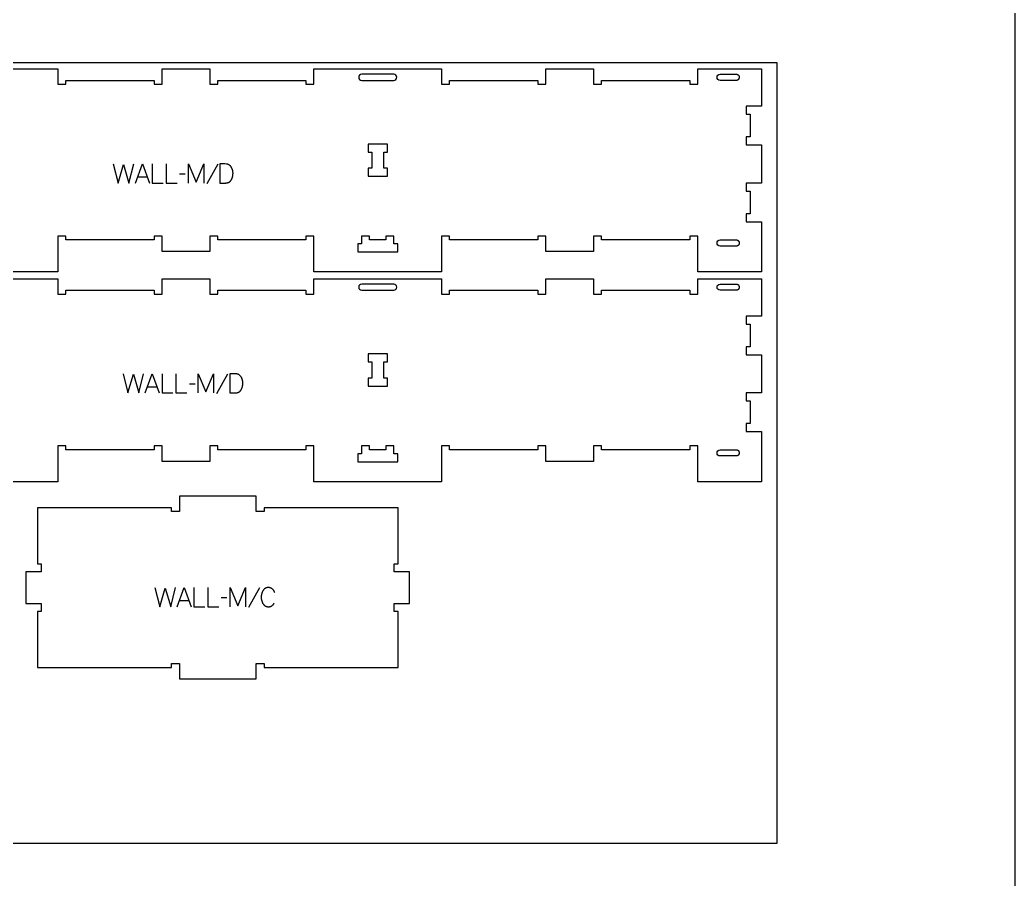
# Model space of a CAD drawing. Extents: x -37379 to -34195, y -10461 to -4867.
# Drawn here: x -35751 to -34195, y -8167 to -6824 of the extents above; entities that cross this region are included whole.
import ezdxf

# ---------------------------------------------------------------- set-up
doc = ezdxf.new("R2010")
doc.units = 0
for name, color, linetype in [('0_SHEET_SPRUCEPLY_2440X122', 1, 'CONTINUOUS'), ('1_ANYTOOL_1MMDEEP_LABELS_S', 2, 'CONTINUOUS'), ('3_ANYTOOL_CUTTHROUGH_INSID', 4, 'CONTINUOUS'), ('4_ANYTOOL_CUTTHROUGH_OUTSI', 5, 'CONTINUOUS'), ('DONOTCUT', 18, 'CONTINUOUS')]:
    doc.layers.add(name, color=color, linetype=linetype)

msp = doc.modelspace()

# ---------------------------------------------------------------- linework, layer by layer
at = {"layer": '0_SHEET_SPRUCEPLY_2440X122'}
msp.add_lwpolyline([(-37007, -6891.2), (-37007, -8111.2), (-34567, -8111.2), (-34567, -6891.2)], close=True, dxfattribs=at)
at = {"layer": '1_ANYTOOL_1MMDEEP_LABELS_S'}
for points in [[(-35604.8, -7049.2), (-35597.1, -7079.2), (-35588.7, -7050.1), (-35580.2, -7079.2), (-35572.7, -7049.2)], [(-35570.1, -7079.2), (-35559.2, -7049.2), (-35548.2, -7079.2)], [(-35543.9, -7049.2), (-35543.9, -7079.2), (-35526.8, -7079.2)], [(-35522.1, -7049.2), (-35522.1, -7079.2), (-35505, -7079.2)], [(-35487.2, -7079.2), (-35487.2, -7049.2), (-35475.2, -7077.6), (-35463.2, -7049.4), (-35463.2, -7079.2)], [(-35441.3, -7049.7), (-35458.5, -7080.5)], [(-35566.7, -7069.7), (-35551.7, -7069.7)], [(-35492.3, -7065.4), (-35501.1, -7065.4)], [(-35589.4, -7377.2), (-35581.7, -7407.2), (-35573.3, -7378.1), (-35564.8, -7407.2), (-35557.3, -7377.2)], [(-35554.7, -7407.2), (-35543.8, -7377.2), (-35532.8, -7407.2)], [(-35528.5, -7377.2), (-35528.5, -7407.2), (-35511.4, -7407.2)], [(-35506.7, -7377.2), (-35506.7, -7407.2), (-35489.6, -7407.2)], [(-35471.8, -7407.2), (-35471.8, -7377.2), (-35459.8, -7405.6), (-35447.8, -7377.4), (-35447.8, -7407.2)], [(-35425.9, -7377.7), (-35443.1, -7408.5)], [(-35551.3, -7397.7), (-35536.3, -7397.7)], [(-35476.9, -7393.4), (-35485.7, -7393.4)], [(-35539.6, -7711.5), (-35531.8, -7741.5), (-35523.4, -7712.4), (-35514.9, -7741.5), (-35507.4, -7711.5)], [(-35504.8, -7741.5), (-35494, -7711.5), (-35482.9, -7741.5)], [(-35478.6, -7711.5), (-35478.6, -7741.5), (-35461.5, -7741.5)], [(-35456.8, -7711.5), (-35456.8, -7741.5), (-35439.7, -7741.5)], [(-35421.9, -7741.5), (-35421.9, -7711.5), (-35409.9, -7739.9), (-35397.9, -7711.6), (-35397.9, -7741.5)], [(-35376.1, -7712), (-35393.2, -7742.7)], [(-35352.4, -7719), (-35352.6, -7718.6), (-35352.8, -7718.2), (-35353, -7717.8), (-35353.1, -7717.4), (-35353.3, -7717.1), (-35353.6, -7716.7), (-35353.8, -7716.4), (-35354, -7716), (-35354.2, -7715.7), (-35354.5, -7715.4), (-35354.8, -7715), (-35355, -7714.7), (-35355.3, -7714.4), (-35355.6, -7714.2), (-35355.9, -7713.9), (-35356.2, -7713.6), (-35356.4, -7713.5), (-35356.5, -7713.4), (-35356.7, -7713.2), (-35356.8, -7713.1), (-35357, -7713), (-35357.2, -7712.9), (-35357.3, -7712.8), (-35357.5, -7712.7), (-35357.7, -7712.6), (-35357.9, -7712.5), (-35358, -7712.4), (-35358.2, -7712.3), (-35358.4, -7712.2), (-35358.6, -7712.2), (-35358.8, -7712.1), (-35359, -7712), (-35359.2, -7712), (-35359.4, -7711.9), (-35359.6, -7711.8), (-35359.8, -7711.8), (-35360, -7711.7), (-35360.2, -7711.7), (-35360.4, -7711.7), (-35360.6, -7711.6), (-35360.8, -7711.6), (-35361, -7711.6), (-35361.2, -7711.5), (-35361.4, -7711.5), (-35361.6, -7711.5), (-35361.9, -7711.5), (-35362.1, -7711.5), (-35362.3, -7711.5), (-35362.6, -7711.5), (-35363, -7711.5), (-35363.3, -7711.5), (-35363.6, -7711.6), (-35364, -7711.6), (-35364.3, -7711.7), (-35364.6, -7711.7), (-35364.9, -7711.8), (-35365.2, -7711.9), (-35365.5, -7711.9), (-35365.8, -7712), (-35366.1, -7712.1), (-35366.3, -7712.3), (-35366.5, -7712.3), (-35366.6, -7712.4), (-35366.8, -7712.4), (-35366.9, -7712.5), (-35367, -7712.6), (-35367.2, -7712.7), (-35367.3, -7712.7), (-35367.4, -7712.8), (-35367.5, -7712.9), (-35367.7, -7713), (-35367.8, -7713.1), (-35367.9, -7713.1), (-35368, -7713.2), (-35368.2, -7713.3), (-35368.4, -7713.5), (-35368.6, -7713.7), (-35368.8, -7713.9), (-35369.1, -7714.1), (-35369.3, -7714.4), (-35369.5, -7714.6), (-35369.7, -7714.8), (-35369.9, -7715.1), (-35370.1, -7715.3), (-35370.3, -7715.6), (-35370.5, -7715.9), (-35370.6, -7716.2), (-35371, -7716.8), (-35371.3, -7717.4), (-35371.6, -7718), (-35371.9, -7718.6), (-35372.1, -7719.2), (-35372.3, -7719.8), (-35372.6, -7720.5), (-35372.7, -7721.1), (-35372.9, -7721.8), (-35373.1, -7722.4), (-35373.2, -7723.1), (-35373.3, -7723.7), (-35373.3, -7724.4), (-35373.4, -7725.1), (-35373.4, -7725.8), (-35373.4, -7726.5), (-35373.4, -7727.2), (-35373.4, -7727.9), (-35373.3, -7728.6), (-35373.3, -7729.2), (-35373.2, -7729.9), (-35373, -7730.6), (-35372.9, -7731.2), (-35372.8, -7731.5), (-35372.7, -7731.9), (-35372.6, -7732.2), (-35372.5, -7732.5), (-35372.4, -7732.8), (-35372.3, -7733.1), (-35372.2, -7733.5), (-35372.1, -7733.8), (-35371.8, -7734.4), (-35371.6, -7735), (-35371.3, -7735.6), (-35370.9, -7736.2), (-35370.6, -7736.8), (-35370.4, -7737.1), (-35370.2, -7737.4), (-35370, -7737.6), (-35369.8, -7737.9), (-35369.6, -7738.1), (-35369.4, -7738.4), (-35369.2, -7738.6), (-35369, -7738.8), (-35368.8, -7739.1), (-35368.5, -7739.3), (-35368.3, -7739.5), (-35368.2, -7739.6), (-35368, -7739.7), (-35367.9, -7739.7), (-35367.8, -7739.8), (-35367.7, -7739.9), (-35367.5, -7740), (-35367.4, -7740.1), (-35367.3, -7740.2), (-35367.1, -7740.2), (-35367, -7740.3), (-35366.9, -7740.4), (-35366.7, -7740.5), (-35366.5, -7740.6), (-35366.2, -7740.7), (-35365.9, -7740.8), (-35365.6, -7740.9), (-35365.3, -7741), (-35365, -7741.1), (-35364.7, -7741.2), (-35364.4, -7741.3), (-35364, -7741.3), (-35363.7, -7741.4), (-35363.4, -7741.4), (-35363, -7741.4), (-35362.7, -7741.5), (-35362.3, -7741.5), (-35362, -7741.5), (-35361.6, -7741.5), (-35361.2, -7741.5), (-35361, -7741.4), (-35360.8, -7741.4), (-35360.7, -7741.4), (-35360.5, -7741.4), (-35360.3, -7741.4), (-35360.1, -7741.3), (-35359.9, -7741.3), (-35359.8, -7741.3), (-35359.6, -7741.2), (-35359.4, -7741.2), (-35359.3, -7741.1), (-35359.1, -7741.1), (-35358.9, -7741), (-35358.8, -7741), (-35358.6, -7740.9), (-35358.5, -7740.9), (-35358.3, -7740.8), (-35358.2, -7740.7), (-35358, -7740.6), (-35357.9, -7740.6), (-35357.7, -7740.5), (-35357.6, -7740.4), (-35357.4, -7740.3), (-35357.3, -7740.2), (-35357.1, -7740.1), (-35357, -7740.1), (-35356.9, -7740), (-35356.7, -7739.9), (-35356.5, -7739.7), (-35356.2, -7739.4), (-35356, -7739.2), (-35355.7, -7739), (-35355.5, -7738.7), (-35355.2, -7738.5), (-35355, -7738.3), (-35354.8, -7738), (-35354.5, -7737.7), (-35354.3, -7737.5), (-35354.1, -7737.2), (-35353.9, -7736.9), (-35353.7, -7736.6), (-35353.5, -7736.3), (-35353.3, -7736), (-35353.1, -7735.7)], [(-35427.1, -7727.6), (-35435.8, -7727.7)], [(-35501.4, -7731.9), (-35486.5, -7731.9)]]:
    msp.add_lwpolyline(points, dxfattribs=at)
for points in [[(-35437.9, -7049.2), (-35437.9, -7079.2), (-35429.4, -7079.2), (-35429, -7079.2), (-35428.6, -7079.1), (-35428.2, -7079.1), (-35427.8, -7079.1), (-35427.4, -7079), (-35427, -7079), (-35426.7, -7078.9), (-35426.3, -7078.8), (-35426, -7078.7), (-35425.6, -7078.6), (-35425.3, -7078.5), (-35425, -7078.4), (-35424.7, -7078.3), (-35424.5, -7078.2), (-35424.3, -7078.2), (-35424.2, -7078.1), (-35424, -7078), (-35423.9, -7077.9), (-35423.8, -7077.9), (-35423.6, -7077.8), (-35423.5, -7077.7), (-35423.3, -7077.6), (-35423.2, -7077.5), (-35423.1, -7077.4), (-35422.9, -7077.4), (-35422.8, -7077.3), (-35422.7, -7077.2), (-35422.5, -7077.1), (-35422.4, -7077), (-35422.3, -7076.9), (-35422.2, -7076.8), (-35422, -7076.6), (-35421.9, -7076.5), (-35421.8, -7076.4), (-35421.7, -7076.3), (-35421.6, -7076.2), (-35421.5, -7076.1), (-35421.4, -7075.9), (-35421.3, -7075.8), (-35421.2, -7075.7), (-35421, -7075.6), (-35420.9, -7075.4), (-35420.9, -7075.3), (-35420.8, -7075.2), (-35420.7, -7075), (-35420.5, -7074.7), (-35420.3, -7074.4), (-35420.1, -7074.1), (-35419.8, -7073.5), (-35419.5, -7072.9), (-35419.2, -7072.3), (-35419, -7071.6), (-35418.8, -7071), (-35418.5, -7070.3), (-35418.3, -7069.7), (-35418.2, -7069), (-35418, -7068.4), (-35417.9, -7067.7), (-35417.8, -7067), (-35417.7, -7066.3), (-35417.6, -7065.7), (-35417.6, -7065), (-35417.5, -7064.3), (-35417.5, -7063.6), (-35417.5, -7063), (-35417.6, -7062.4), (-35417.6, -7061.8), (-35417.7, -7061.2), (-35417.8, -7060.6), (-35417.8, -7060.4), (-35417.9, -7060.1), (-35417.9, -7059.8), (-35418, -7059.5), (-35418.1, -7059.2), (-35418.1, -7059), (-35418.2, -7058.7), (-35418.3, -7058.4), (-35418.4, -7058.1), (-35418.5, -7057.9), (-35418.6, -7057.6), (-35418.7, -7057.3), (-35418.8, -7057.1), (-35418.9, -7056.8), (-35419.2, -7056.3), (-35419.4, -7055.8), (-35419.7, -7055.2), (-35420, -7054.7), (-35420.2, -7054.4), (-35420.4, -7054.1), (-35420.6, -7053.8), (-35420.8, -7053.6), (-35421, -7053.3), (-35421.2, -7053), (-35421.4, -7052.8), (-35421.7, -7052.5), (-35421.9, -7052.3), (-35422.1, -7052.1), (-35422.3, -7051.9), (-35422.6, -7051.7), (-35422.8, -7051.5), (-35423, -7051.3), (-35423.3, -7051.1), (-35423.5, -7050.9), (-35423.8, -7050.8), (-35424, -7050.6), (-35424.3, -7050.5), (-35424.5, -7050.4), (-35424.8, -7050.2), (-35425.1, -7050.1), (-35425.3, -7050), (-35425.6, -7049.9), (-35425.9, -7049.9), (-35426.2, -7049.8), (-35426.4, -7049.7), (-35426.7, -7049.7), (-35427, -7049.6), (-35427.3, -7049.6), (-35427.6, -7049.5), (-35427.9, -7049.5), (-35430.3, -7049.4), (-35432.8, -7049.3), (-35435.3, -7049.3)], [(-35422.5, -7377.2), (-35422.5, -7407.2), (-35414, -7407.2), (-35413.6, -7407.2), (-35413.2, -7407.1), (-35412.8, -7407.1), (-35412.4, -7407.1), (-35412, -7407), (-35411.6, -7407), (-35411.3, -7406.9), (-35410.9, -7406.8), (-35410.6, -7406.7), (-35410.2, -7406.6), (-35409.9, -7406.5), (-35409.6, -7406.4), (-35409.3, -7406.3), (-35409.1, -7406.2), (-35408.9, -7406.2), (-35408.8, -7406.1), (-35408.6, -7406), (-35408.5, -7405.9), (-35408.4, -7405.9), (-35408.2, -7405.8), (-35408.1, -7405.7), (-35407.9, -7405.6), (-35407.8, -7405.5), (-35407.7, -7405.4), (-35407.5, -7405.4), (-35407.4, -7405.3), (-35407.3, -7405.2), (-35407.1, -7405.1), (-35407, -7405), (-35406.9, -7404.9), (-35406.8, -7404.8), (-35406.6, -7404.6), (-35406.5, -7404.5), (-35406.4, -7404.4), (-35406.3, -7404.3), (-35406.2, -7404.2), (-35406.1, -7404.1), (-35406, -7403.9), (-35405.9, -7403.8), (-35405.7, -7403.7), (-35405.6, -7403.6), (-35405.5, -7403.4), (-35405.4, -7403.3), (-35405.3, -7403.2), (-35405.3, -7403), (-35405.1, -7402.7), (-35404.9, -7402.4), (-35404.7, -7402.1), (-35404.4, -7401.5), (-35404.1, -7400.9), (-35403.8, -7400.3), (-35403.6, -7399.6), (-35403.4, -7399), (-35403.1, -7398.3), (-35402.9, -7397.7), (-35402.8, -7397), (-35402.6, -7396.4), (-35402.5, -7395.7), (-35402.4, -7395), (-35402.3, -7394.3), (-35402.2, -7393.7), (-35402.2, -7393), (-35402.1, -7392.3), (-35402.1, -7391.6), (-35402.1, -7391), (-35402.2, -7390.4), (-35402.2, -7389.8), (-35402.3, -7389.2), (-35402.4, -7388.6), (-35402.4, -7388.4), (-35402.5, -7388.1), (-35402.5, -7387.8), (-35402.6, -7387.5), (-35402.7, -7387.2), (-35402.7, -7387), (-35402.8, -7386.7), (-35402.9, -7386.4), (-35403, -7386.1), (-35403.1, -7385.9), (-35403.2, -7385.6), (-35403.3, -7385.3), (-35403.4, -7385.1), (-35403.5, -7384.8), (-35403.8, -7384.3), (-35404, -7383.8), (-35404.3, -7383.2), (-35404.6, -7382.7), (-35404.8, -7382.4), (-35405, -7382.1), (-35405.2, -7381.8), (-35405.4, -7381.6), (-35405.6, -7381.3), (-35405.8, -7381), (-35406, -7380.8), (-35406.3, -7380.5), (-35406.5, -7380.3), (-35406.7, -7380.1), (-35406.9, -7379.9), (-35407.2, -7379.7), (-35407.4, -7379.5), (-35407.6, -7379.3), (-35407.9, -7379.1), (-35408.1, -7378.9), (-35408.4, -7378.8), (-35408.6, -7378.6), (-35408.9, -7378.5), (-35409.1, -7378.4), (-35409.4, -7378.2), (-35409.7, -7378.1), (-35409.9, -7378), (-35410.2, -7377.9), (-35410.5, -7377.9), (-35410.8, -7377.8), (-35411, -7377.7), (-35411.3, -7377.7), (-35411.6, -7377.6), (-35411.9, -7377.6), (-35412.2, -7377.5), (-35412.5, -7377.5), (-35414.9, -7377.4), (-35417.4, -7377.3), (-35419.9, -7377.3)]]:
    msp.add_lwpolyline(points, close=True, dxfattribs=at)
at = {"layer": '3_ANYTOOL_CUTTHROUGH_INSID', "color": 4}
for points in [[(-35166.3, -6909.2), (-35216.3, -6909.2, 1), (-35216.3, -6918.7), (-35166.3, -6918.7, 1)], [(-34656.3, -6909.2), (-34630.5, -6909.2), (-34630.4, -6909.2), (-34630.3, -6909.2), (-34630.2, -6909.2), (-34630.1, -6909.2), (-34630, -6909.2), (-34629.9, -6909.2), (-34629.8, -6909.3), (-34629.8, -6909.3), (-34629.7, -6909.3), (-34629.6, -6909.3), (-34629.5, -6909.4), (-34629.4, -6909.4), (-34629.3, -6909.4), (-34629.2, -6909.5), (-34629.1, -6909.5), (-34629, -6909.5), (-34628.9, -6909.6), (-34628.8, -6909.6), (-34628.7, -6909.7), (-34628.6, -6909.7), (-34628.5, -6909.8), (-34628.4, -6909.9), (-34628.3, -6909.9), (-34628.3, -6910), (-34628.2, -6910.1), (-34628.1, -6910.1), (-34628, -6910.2), (-34627.9, -6910.3), (-34627.8, -6910.4), (-34627.8, -6910.5), (-34627.7, -6910.5), (-34627.6, -6910.6), (-34627.6, -6910.7), (-34627.5, -6910.8), (-34627.4, -6910.9), (-34627.4, -6911), (-34627.3, -6911.1), (-34627.2, -6911.2), (-34627.2, -6911.3), (-34627.1, -6911.4), (-34627.1, -6911.5), (-34627, -6911.6), (-34627, -6911.7), (-34626.9, -6911.8), (-34626.9, -6911.9), (-34626.9, -6912), (-34626.8, -6912.1), (-34626.8, -6912.2), (-34626.7, -6912.3), (-34626.7, -6912.4), (-34626.7, -6912.5), (-34626.7, -6912.6), (-34626.6, -6912.8), (-34626.6, -6912.9), (-34626.6, -6913), (-34626.6, -6913.1), (-34626.6, -6913.2), (-34626.6, -6913.3), (-34626.5, -6913.4), (-34626.5, -6913.5), (-34626.5, -6913.6), (-34626.5, -6913.7), (-34626.5, -6913.8), (-34626.5, -6913.9), (-34626.5, -6914), (-34626.5, -6914.1), (-34626.5, -6914.3), (-34626.5, -6914.4), (-34626.5, -6914.5), (-34626.6, -6914.6), (-34626.6, -6914.7), (-34626.6, -6914.8), (-34626.6, -6914.9), (-34626.6, -6915), (-34626.6, -6915.1), (-34626.7, -6915.2), (-34626.7, -6915.3), (-34626.7, -6915.4), (-34626.7, -6915.5), (-34626.8, -6915.7), (-34626.8, -6915.8), (-34626.9, -6915.9), (-34626.9, -6916), (-34626.9, -6916.1), (-34627, -6916.2), (-34627, -6916.3), (-34627.1, -6916.4), (-34627.1, -6916.5), (-34627.2, -6916.6), (-34627.2, -6916.7), (-34627.3, -6916.8), (-34627.4, -6916.9), (-34627.4, -6917), (-34627.5, -6917.1), (-34627.6, -6917.2), (-34627.6, -6917.2), (-34627.7, -6917.3), (-34627.8, -6917.4), (-34627.8, -6917.5), (-34627.9, -6917.6), (-34628, -6917.7), (-34628.1, -6917.7), (-34628.2, -6917.8), (-34628.3, -6917.9), (-34628.3, -6917.9), (-34628.4, -6918), (-34628.5, -6918.1), (-34628.6, -6918.1), (-34628.7, -6918.2), (-34628.8, -6918.2), (-34628.9, -6918.3), (-34629, -6918.3), (-34629.1, -6918.4), (-34629.2, -6918.4), (-34629.3, -6918.5), (-34629.4, -6918.5), (-34629.5, -6918.5), (-34629.6, -6918.5), (-34629.7, -6918.6), (-34629.8, -6918.6), (-34629.8, -6918.6), (-34629.9, -6918.6), (-34630, -6918.7), (-34630.1, -6918.7), (-34630.2, -6918.7), (-34630.3, -6918.7), (-34630.4, -6918.7), (-34630.5, -6918.7), (-34656.3, -6918.7, -1)], [(-34656.3, -7177.7, -1), (-34656.3, -7168.2), (-34630.5, -7168.2), (-34630.4, -7168.2), (-34630.3, -7168.2), (-34630.2, -7168.2), (-34630.1, -7168.2), (-34630, -7168.2), (-34629.9, -7168.2), (-34629.8, -7168.3), (-34629.8, -7168.3), (-34629.7, -7168.3), (-34629.6, -7168.3), (-34629.5, -7168.4), (-34629.4, -7168.4), (-34629.3, -7168.4), (-34629.2, -7168.5), (-34629.1, -7168.5), (-34629, -7168.5), (-34628.9, -7168.6), (-34628.8, -7168.6), (-34628.7, -7168.7), (-34628.6, -7168.7), (-34628.5, -7168.8), (-34628.4, -7168.9), (-34628.3, -7168.9), (-34628.3, -7169), (-34628.2, -7169.1), (-34628.1, -7169.1), (-34628, -7169.2), (-34627.9, -7169.3), (-34627.8, -7169.4), (-34627.8, -7169.5), (-34627.7, -7169.5), (-34627.6, -7169.6), (-34627.6, -7169.7), (-34627.5, -7169.8), (-34627.4, -7169.9), (-34627.4, -7170), (-34627.3, -7170.1), (-34627.2, -7170.2), (-34627.2, -7170.3), (-34627.1, -7170.4), (-34627.1, -7170.5), (-34627, -7170.6), (-34627, -7170.7), (-34626.9, -7170.8), (-34626.9, -7170.9), (-34626.9, -7171), (-34626.8, -7171.1), (-34626.8, -7171.2), (-34626.7, -7171.3), (-34626.7, -7171.4), (-34626.7, -7171.5), (-34626.7, -7171.6), (-34626.6, -7171.8), (-34626.6, -7171.9), (-34626.6, -7172), (-34626.6, -7172.1), (-34626.6, -7172.2), (-34626.6, -7172.3), (-34626.5, -7172.4), (-34626.5, -7172.5), (-34626.5, -7172.6), (-34626.5, -7172.7), (-34626.5, -7172.8), (-34626.5, -7172.9), (-34626.5, -7173), (-34626.5, -7173.1), (-34626.5, -7173.3), (-34626.5, -7173.4), (-34626.5, -7173.5), (-34626.6, -7173.6), (-34626.6, -7173.7), (-34626.6, -7173.8), (-34626.6, -7173.9), (-34626.6, -7174), (-34626.6, -7174.1), (-34626.7, -7174.2), (-34626.7, -7174.3), (-34626.7, -7174.4), (-34626.7, -7174.5), (-34626.8, -7174.7), (-34626.8, -7174.8), (-34626.9, -7174.9), (-34626.9, -7175), (-34626.9, -7175.1), (-34627, -7175.2), (-34627, -7175.3), (-34627.1, -7175.4), (-34627.1, -7175.5), (-34627.2, -7175.6), (-34627.2, -7175.7), (-34627.3, -7175.8), (-34627.4, -7175.9), (-34627.4, -7176), (-34627.5, -7176.1), (-34627.6, -7176.2), (-34627.6, -7176.2), (-34627.7, -7176.3), (-34627.8, -7176.4), (-34627.8, -7176.5), (-34627.9, -7176.6), (-34628, -7176.7), (-34628.1, -7176.7), (-34628.2, -7176.8), (-34628.3, -7176.9), (-34628.3, -7176.9), (-34628.4, -7177), (-34628.5, -7177.1), (-34628.6, -7177.1), (-34628.7, -7177.2), (-34628.8, -7177.2), (-34628.9, -7177.3), (-34629, -7177.3), (-34629.1, -7177.4), (-34629.2, -7177.4), (-34629.3, -7177.5), (-34629.4, -7177.5), (-34629.5, -7177.5), (-34629.6, -7177.5), (-34629.7, -7177.6), (-34629.8, -7177.6), (-34629.8, -7177.6), (-34629.9, -7177.6), (-34630, -7177.7), (-34630.1, -7177.7), (-34630.2, -7177.7), (-34630.3, -7177.7), (-34630.4, -7177.7), (-34630.5, -7177.7)], [(-35166.3, -7237.2), (-35216.3, -7237.2, 1), (-35216.3, -7246.7), (-35166.3, -7246.7, 1)], [(-34656.3, -7237.2), (-34630.5, -7237.2), (-34630.4, -7237.2), (-34630.3, -7237.2), (-34630.2, -7237.2), (-34630.1, -7237.2), (-34630, -7237.2), (-34629.9, -7237.2), (-34629.8, -7237.3), (-34629.8, -7237.3), (-34629.7, -7237.3), (-34629.6, -7237.3), (-34629.5, -7237.4), (-34629.4, -7237.4), (-34629.3, -7237.4), (-34629.2, -7237.5), (-34629.1, -7237.5), (-34629, -7237.5), (-34628.9, -7237.6), (-34628.8, -7237.6), (-34628.7, -7237.7), (-34628.6, -7237.7), (-34628.5, -7237.8), (-34628.4, -7237.9), (-34628.3, -7237.9), (-34628.3, -7238), (-34628.2, -7238.1), (-34628.1, -7238.1), (-34628, -7238.2), (-34627.9, -7238.3), (-34627.8, -7238.4), (-34627.8, -7238.5), (-34627.7, -7238.5), (-34627.6, -7238.6), (-34627.6, -7238.7), (-34627.5, -7238.8), (-34627.4, -7238.9), (-34627.4, -7239), (-34627.3, -7239.1), (-34627.2, -7239.2), (-34627.2, -7239.3), (-34627.1, -7239.4), (-34627.1, -7239.5), (-34627, -7239.6), (-34627, -7239.7), (-34626.9, -7239.8), (-34626.9, -7239.9), (-34626.9, -7240), (-34626.8, -7240.1), (-34626.8, -7240.2), (-34626.7, -7240.3), (-34626.7, -7240.4), (-34626.7, -7240.5), (-34626.7, -7240.6), (-34626.6, -7240.8), (-34626.6, -7240.9), (-34626.6, -7241), (-34626.6, -7241.1), (-34626.6, -7241.2), (-34626.6, -7241.3), (-34626.5, -7241.4), (-34626.5, -7241.5), (-34626.5, -7241.6), (-34626.5, -7241.7), (-34626.5, -7241.8), (-34626.5, -7241.9), (-34626.5, -7242), (-34626.5, -7242.1), (-34626.5, -7242.3), (-34626.5, -7242.4), (-34626.5, -7242.5), (-34626.6, -7242.6), (-34626.6, -7242.7), (-34626.6, -7242.8), (-34626.6, -7242.9), (-34626.6, -7243), (-34626.6, -7243.1), (-34626.7, -7243.2), (-34626.7, -7243.3), (-34626.7, -7243.4), (-34626.7, -7243.5), (-34626.8, -7243.7), (-34626.8, -7243.8), (-34626.9, -7243.9), (-34626.9, -7244), (-34626.9, -7244.1), (-34627, -7244.2), (-34627, -7244.3), (-34627.1, -7244.4), (-34627.1, -7244.5), (-34627.2, -7244.6), (-34627.2, -7244.7), (-34627.3, -7244.8), (-34627.4, -7244.9), (-34627.4, -7245), (-34627.5, -7245.1), (-34627.6, -7245.2), (-34627.6, -7245.2), (-34627.7, -7245.3), (-34627.8, -7245.4), (-34627.8, -7245.5), (-34627.9, -7245.6), (-34628, -7245.7), (-34628.1, -7245.7), (-34628.2, -7245.8), (-34628.3, -7245.9), (-34628.3, -7245.9), (-34628.4, -7246), (-34628.5, -7246.1), (-34628.6, -7246.1), (-34628.7, -7246.2), (-34628.8, -7246.2), (-34628.9, -7246.3), (-34629, -7246.3), (-34629.1, -7246.4), (-34629.2, -7246.4), (-34629.3, -7246.5), (-34629.4, -7246.5), (-34629.5, -7246.5), (-34629.6, -7246.5), (-34629.7, -7246.6), (-34629.8, -7246.6), (-34629.8, -7246.6), (-34629.9, -7246.6), (-34630, -7246.7), (-34630.1, -7246.7), (-34630.2, -7246.7), (-34630.3, -7246.7), (-34630.4, -7246.7), (-34630.5, -7246.7), (-34656.3, -7246.7, -1)], [(-34656.3, -7505.7, -1), (-34656.3, -7496.2), (-34630.5, -7496.2), (-34630.4, -7496.2), (-34630.3, -7496.2), (-34630.2, -7496.2), (-34630.1, -7496.2), (-34630, -7496.2), (-34629.9, -7496.2), (-34629.8, -7496.3), (-34629.8, -7496.3), (-34629.7, -7496.3), (-34629.6, -7496.3), (-34629.5, -7496.4), (-34629.4, -7496.4), (-34629.3, -7496.4), (-34629.2, -7496.5), (-34629.1, -7496.5), (-34629, -7496.5), (-34628.9, -7496.6), (-34628.8, -7496.6), (-34628.7, -7496.7), (-34628.6, -7496.7), (-34628.5, -7496.8), (-34628.4, -7496.9), (-34628.3, -7496.9), (-34628.3, -7497), (-34628.2, -7497.1), (-34628.1, -7497.1), (-34628, -7497.2), (-34627.9, -7497.3), (-34627.8, -7497.4), (-34627.8, -7497.5), (-34627.7, -7497.5), (-34627.6, -7497.6), (-34627.6, -7497.7), (-34627.5, -7497.8), (-34627.4, -7497.9), (-34627.4, -7498), (-34627.3, -7498.1), (-34627.2, -7498.2), (-34627.2, -7498.3), (-34627.1, -7498.4), (-34627.1, -7498.5), (-34627, -7498.6), (-34627, -7498.7), (-34626.9, -7498.8), (-34626.9, -7498.9), (-34626.9, -7499), (-34626.8, -7499.1), (-34626.8, -7499.2), (-34626.7, -7499.3), (-34626.7, -7499.4), (-34626.7, -7499.5), (-34626.7, -7499.6), (-34626.6, -7499.8), (-34626.6, -7499.9), (-34626.6, -7500), (-34626.6, -7500.1), (-34626.6, -7500.2), (-34626.6, -7500.3), (-34626.5, -7500.4), (-34626.5, -7500.5), (-34626.5, -7500.6), (-34626.5, -7500.7), (-34626.5, -7500.8), (-34626.5, -7500.9), (-34626.5, -7501), (-34626.5, -7501.1), (-34626.5, -7501.3), (-34626.5, -7501.4), (-34626.5, -7501.5), (-34626.6, -7501.6), (-34626.6, -7501.7), (-34626.6, -7501.8), (-34626.6, -7501.9), (-34626.6, -7502), (-34626.6, -7502.1), (-34626.7, -7502.2), (-34626.7, -7502.3), (-34626.7, -7502.4), (-34626.7, -7502.5), (-34626.8, -7502.7), (-34626.8, -7502.8), (-34626.9, -7502.9), (-34626.9, -7503), (-34626.9, -7503.1), (-34627, -7503.2), (-34627, -7503.3), (-34627.1, -7503.4), (-34627.1, -7503.5), (-34627.2, -7503.6), (-34627.2, -7503.7), (-34627.3, -7503.8), (-34627.4, -7503.9), (-34627.4, -7504), (-34627.5, -7504.1), (-34627.6, -7504.2), (-34627.6, -7504.2), (-34627.7, -7504.3), (-34627.8, -7504.4), (-34627.8, -7504.5), (-34627.9, -7504.6), (-34628, -7504.7), (-34628.1, -7504.7), (-34628.2, -7504.8), (-34628.3, -7504.9), (-34628.3, -7504.9), (-34628.4, -7505), (-34628.5, -7505.1), (-34628.6, -7505.1), (-34628.7, -7505.2), (-34628.8, -7505.2), (-34628.9, -7505.3), (-34629, -7505.3), (-34629.1, -7505.4), (-34629.2, -7505.4), (-34629.3, -7505.5), (-34629.4, -7505.5), (-34629.5, -7505.5), (-34629.6, -7505.5), (-34629.7, -7505.6), (-34629.8, -7505.6), (-34629.8, -7505.6), (-34629.9, -7505.6), (-34630, -7505.7), (-34630.1, -7505.7), (-34630.2, -7505.7), (-34630.3, -7505.7), (-34630.4, -7505.7), (-34630.5, -7505.7)]]:
    msp.add_lwpolyline(points, format="xyb", close=True, dxfattribs=at)
for points in [[(-35182, -7056.2), (-35182, -7030.7), (-35176, -7030.7), (-35176, -7018.2), (-35206.5, -7018.2), (-35206.5, -7030.7), (-35200.5, -7030.7), (-35200.5, -7056.2), (-35206.5, -7056.2), (-35206.5, -7068.7), (-35176, -7068.7), (-35176, -7056.2)], [(-35204, -7168.2), (-35204, -7162.2), (-35216.5, -7162.2), (-35216.5, -7174.2), (-35222.5, -7174.2), (-35222.5, -7186.7), (-35160, -7186.7), (-35160, -7174.2), (-35166, -7174.2), (-35166, -7162.2), (-35178.5, -7162.2), (-35178.5, -7168.2)], [(-35182, -7384.2), (-35182, -7358.7), (-35176, -7358.7), (-35176, -7346.2), (-35206.5, -7346.2), (-35206.5, -7358.7), (-35200.5, -7358.7), (-35200.5, -7384.2), (-35206.5, -7384.2), (-35206.5, -7396.7), (-35176, -7396.7), (-35176, -7384.2)], [(-35204, -7496.2), (-35204, -7490.2), (-35216.5, -7490.2), (-35216.5, -7502.2), (-35222.5, -7502.2), (-35222.5, -7514.7), (-35160, -7514.7), (-35160, -7502.2), (-35166, -7502.2), (-35166, -7490.2), (-35178.5, -7490.2), (-35178.5, -7496.2)]]:
    msp.add_lwpolyline(points, close=True, dxfattribs=at)
at = {"layer": '4_ANYTOOL_CUTTHROUGH_OUTSI', "color": 5}
for points in [[(-35891, -6900.7), (-35691.5, -6900.7), (-35691.5, -6924.7), (-35679, -6924.7), (-35679, -6918.7), (-35541, -6918.7), (-35541, -6924.7), (-35528.5, -6924.7), (-35528.5, -6900.7), (-35454, -6900.7), (-35454, -6924.7), (-35441.5, -6924.7), (-35441.5, -6918.7), (-35303.5, -6918.7), (-35303.5, -6924.7), (-35291, -6924.7), (-35291, -6900.7), (-35091.5, -6900.7), (-35091.5, -6924.7), (-35079, -6924.7), (-35079, -6918.7), (-34941, -6918.7), (-34941, -6924.7), (-34928.5, -6924.7), (-34928.5, -6900.7), (-34854, -6900.7), (-34854, -6924.7), (-34841.5, -6924.7), (-34841.5, -6918.7), (-34703.5, -6918.7), (-34703.5, -6924.7), (-34691, -6924.7), (-34691, -6900.7), (-34591.5, -6900.7), (-34591.5, -6959.2), (-34615.5, -6959.2), (-34615.5, -6971.7), (-34609.5, -6971.7), (-34609.5, -7007.2), (-34615.5, -7007.2), (-34615.5, -7019.7), (-34591.5, -7019.7), (-34591.5, -7079.2), (-34615.5, -7079.2), (-34615.5, -7091.7), (-34609.5, -7091.7), (-34609.5, -7127.2), (-34615.5, -7127.2), (-34615.5, -7139.7), (-34591.5, -7139.7), (-34591.5, -7186.4), (-34591.5, -7198.4), (-34591.5, -7218.2), (-34691, -7218.2), (-34691, -7162.2), (-34703.5, -7162.2), (-34703.5, -7168.2), (-34841.5, -7168.2), (-34841.5, -7162.2), (-34854, -7162.2), (-34854, -7186.2), (-34928.5, -7186.2), (-34928.5, -7162.2), (-34941, -7162.2), (-34941, -7168.2), (-35079, -7168.2), (-35079, -7162.2), (-35091.5, -7162.2), (-35091.5, -7218.2), (-35291, -7218.2), (-35291, -7162.2), (-35303.5, -7162.2), (-35303.5, -7168.2), (-35441.5, -7168.2), (-35441.5, -7162.2), (-35454, -7162.2), (-35454, -7186.2), (-35528.5, -7186.2), (-35528.5, -7162.2), (-35541, -7162.2), (-35541, -7168.2), (-35679, -7168.2), (-35679, -7162.2), (-35691.5, -7162.2), (-35691.5, -7218.2), (-35891, -7218.2)], [(-35891, -7228.7), (-35691.5, -7228.7), (-35691.5, -7252.7), (-35679, -7252.7), (-35679, -7246.7), (-35541, -7246.7), (-35541, -7252.7), (-35528.5, -7252.7), (-35528.5, -7228.7), (-35454, -7228.7), (-35454, -7252.7), (-35441.5, -7252.7), (-35441.5, -7246.7), (-35303.5, -7246.7), (-35303.5, -7252.7), (-35291, -7252.7), (-35291, -7228.7), (-35091.5, -7228.7), (-35091.5, -7252.7), (-35079, -7252.7), (-35079, -7246.7), (-34941, -7246.7), (-34941, -7252.7), (-34928.5, -7252.7), (-34928.5, -7228.7), (-34854, -7228.7), (-34854, -7252.7), (-34841.5, -7252.7), (-34841.5, -7246.7), (-34703.5, -7246.7), (-34703.5, -7252.7), (-34691, -7252.7), (-34691, -7228.7), (-34591.5, -7228.7), (-34591.5, -7287.2), (-34615.5, -7287.2), (-34615.5, -7299.7), (-34609.5, -7299.7), (-34609.5, -7335.2), (-34615.5, -7335.2), (-34615.5, -7347.7), (-34591.5, -7347.7), (-34591.5, -7407.2), (-34615.5, -7407.2), (-34615.5, -7419.7), (-34609.5, -7419.7), (-34609.5, -7455.2), (-34615.5, -7455.2), (-34615.5, -7467.7), (-34591.5, -7467.7), (-34591.5, -7514.4), (-34591.5, -7526.4), (-34591.5, -7546.2), (-34691, -7546.2), (-34691, -7490.2), (-34703.5, -7490.2), (-34703.5, -7496.2), (-34841.5, -7496.2), (-34841.5, -7490.2), (-34854, -7490.2), (-34854, -7514.2), (-34928.5, -7514.2), (-34928.5, -7490.2), (-34941, -7490.2), (-34941, -7496.2), (-35079, -7496.2), (-35079, -7490.2), (-35091.5, -7490.2), (-35091.5, -7546.2), (-35291, -7546.2), (-35291, -7490.2), (-35303.5, -7490.2), (-35303.5, -7496.2), (-35441.5, -7496.2), (-35441.5, -7490.2), (-35454, -7490.2), (-35454, -7514.2), (-35528.5, -7514.2), (-35528.5, -7490.2), (-35541, -7490.2), (-35541, -7496.2), (-35679, -7496.2), (-35679, -7490.2), (-35691.5, -7490.2), (-35691.5, -7546.2), (-35891, -7546.2)]]:
    msp.add_lwpolyline(points, dxfattribs=at)
msp.add_lwpolyline([(-35369.1, -7836.2), (-35159.6, -7836.2), (-35159.6, -7748.7), (-35165.6, -7748.7), (-35165.6, -7736.2), (-35141.6, -7736.2), (-35141.6, -7686.7), (-35165.6, -7686.7), (-35165.6, -7674.2), (-35159.6, -7674.2), (-35159.6, -7586.7), (-35369.1, -7586.7), (-35369.1, -7592.7), (-35381.6, -7592.7), (-35381.6, -7568.7), (-35501.1, -7568.7), (-35501.1, -7592.7), (-35513.6, -7592.7), (-35513.6, -7586.7), (-35723.1, -7586.7), (-35723.1, -7674.2), (-35717.1, -7674.2), (-35717.1, -7686.7), (-35741.1, -7686.7), (-35741.1, -7736.2), (-35717.1, -7736.2), (-35717.1, -7748.7), (-35723.1, -7748.7), (-35723.1, -7836.2), (-35513.6, -7836.2), (-35513.6, -7830.2), (-35501.1, -7830.2), (-35501.1, -7854.2), (-35381.6, -7854.2), (-35381.6, -7830.2), (-35369.1, -7830.2)], close=True, dxfattribs=at)
at = {"layer": 'DONOTCUT'}
msp.add_lwpolyline([(-37378.7, -10460.6), (-34195.3, -10460.6), (-34195.3, -4867.2), (-37378.7, -4867.2)], close=True, dxfattribs=at)

doc.saveas('drawing.dxf')
